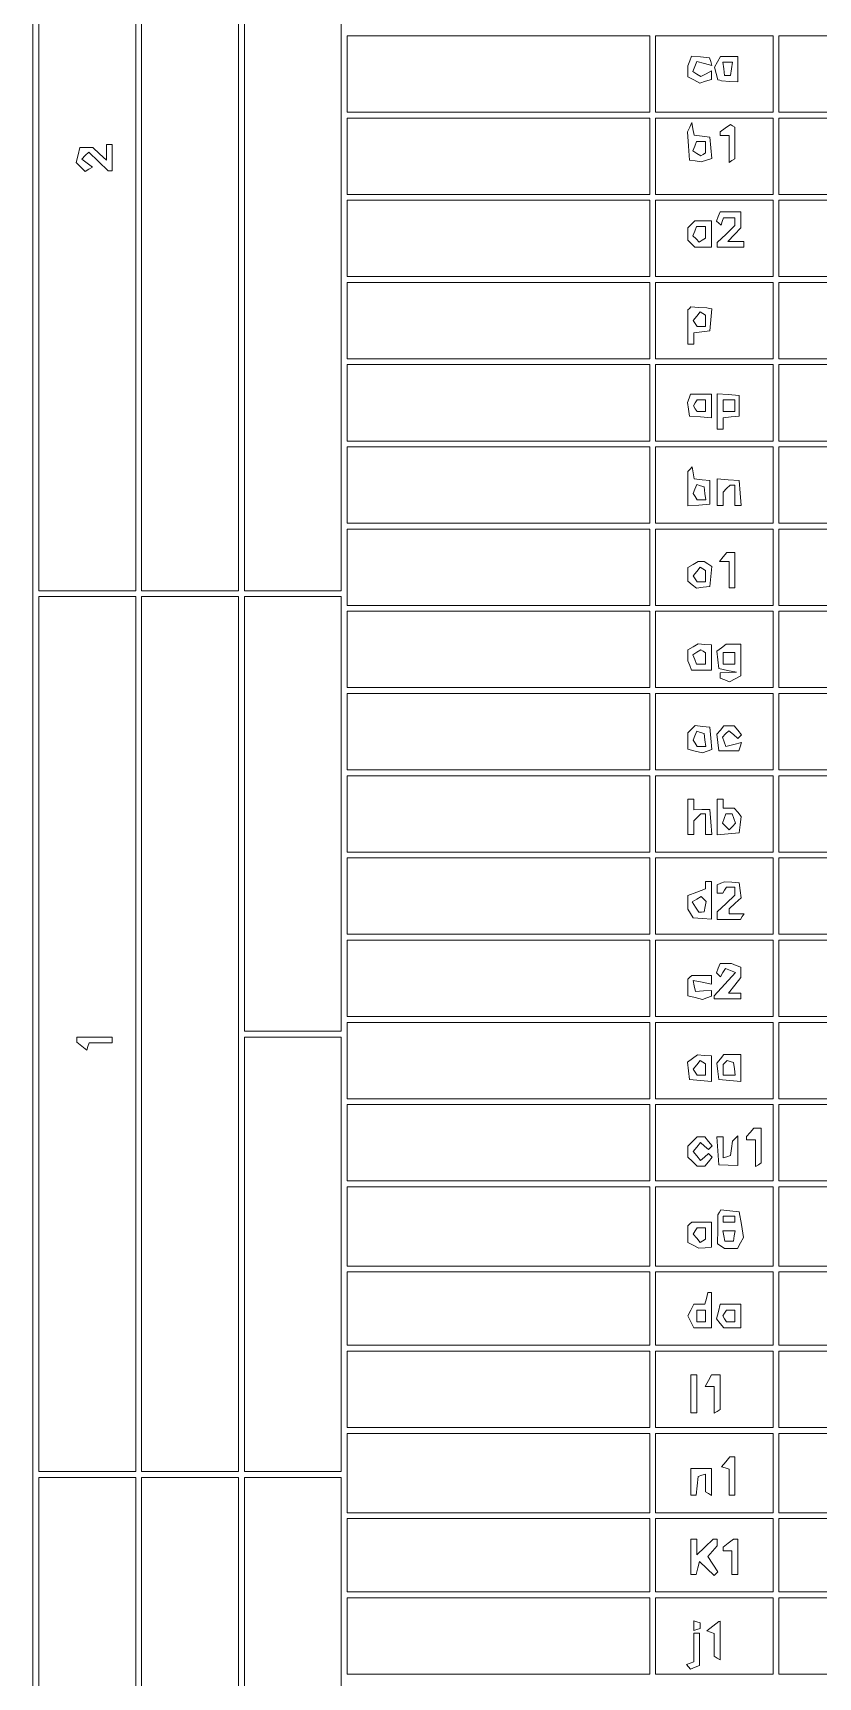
# Paper-space layout 'AN-05-DGE-020' of a CAD drawing. Header units: metres, sheet in millimetres. Extents: x 12 to 193, y 4 to 291.
# Drawn here: x 29.5 to 63.1, y 71.8 to 142.2 of the extents above; entities that cross this region are included whole.
import ezdxf

# ---------------------------------------------------------------- set-up
doc = ezdxf.new("R2010")
doc.units = ezdxf.units.M
doc.layers.add('DGE_CONTORNOS', color=7, linetype='Continuous', lineweight=0)
doc.layers.add('DGE_DATOS', color=7, linetype='Continuous', lineweight=0)

# ---------------------------------------------------------------- blocks, each defined once
blk = doc.blocks.new('LP_REF_DGE_MT_020')
at = {"layer": 'DGE_CONTORNOS'}
for points in [[(29.454, 147.095), (29.454, 24.935), (111.022, 24.935), (192.59, 24.935), (192.59, 147.095), (192.59, 269.255), (111.022, 269.255), (29.454, 269.255)], [(33.852, 137.041), (33.852, 118.314), (31.779, 118.314), (29.705, 118.314), (29.705, 137.041), (29.705, 155.767), (31.779, 155.767), (33.852, 155.767)], [(38.251, 137.041), (38.251, 118.314), (36.178, 118.314), (34.104, 118.314), (34.104, 137.041), (34.104, 155.767), (36.178, 155.767), (38.251, 155.767)], [(42.65, 137.041), (42.65, 118.314), (40.577, 118.314), (38.503, 118.314), (38.503, 137.041), (38.503, 155.767), (40.577, 155.767), (42.65, 155.767)], [(55.847, 140.434), (55.847, 138.8), (49.374, 138.8), (42.902, 138.8), (42.902, 140.434), (42.902, 142.068), (49.374, 142.068), (55.847, 142.068)], [(61.126, 140.434), (61.126, 138.8), (58.612, 138.8), (56.098, 138.8), (56.098, 140.434), (56.098, 142.068), (58.612, 142.068), (61.126, 142.068)], [(180.022, 140.434), (180.022, 138.8), (120.699, 138.8), (61.377, 138.8), (61.377, 140.434), (61.377, 142.068), (120.699, 142.068), (180.022, 142.068)], [(57.56, 140.996), (57.481, 140.79), (57.481, 140.554), (57.481, 140.317), (57.737, 140.18), (57.993, 140.043), (58.24, 140.121), (58.486, 140.2), (58.486, 140.384), (58.486, 140.569), (58.26, 140.447), (58.033, 140.326), (57.864, 140.43), (57.696, 140.534), (57.778, 140.749), (57.86, 140.963), (58.186, 140.882), (58.511, 140.8), (58.458, 140.963), (58.404, 141.125), (58.021, 141.163), (57.639, 141.202)], [(58.749, 140.957), (58.625, 140.726), (58.696, 140.454), (58.767, 140.183), (58.847, 140.163), (58.926, 140.143), (59.272, 140.119), (59.617, 140.094), (59.617, 140.641), (59.617, 141.188), (59.245, 141.188), (58.872, 141.188)], [(59.343, 140.654), (59.303, 140.371), (59.178, 140.371), (59.052, 140.371), (59.012, 140.654), (58.972, 140.937), (59.178, 140.937), (59.384, 140.937)], [(55.847, 136.915), (55.847, 135.281), (49.374, 135.281), (42.902, 135.281), (42.902, 136.915), (42.902, 138.549), (49.374, 138.549), (55.847, 138.549)], [(61.126, 136.915), (61.126, 135.281), (58.612, 135.281), (56.098, 135.281), (56.098, 136.915), (56.098, 138.549), (58.612, 138.549), (61.126, 138.549)], [(57.558, 138.156), (57.466, 137.951), (57.505, 137.35), (57.544, 136.749), (57.795, 136.711), (58.046, 136.672), (58.273, 136.741), (58.5, 136.811), (58.462, 137.271), (58.423, 137.732), (58.086, 137.771), (57.748, 137.81), (57.699, 138.085), (57.651, 138.36)], [(59.082, 138.115), (58.863, 137.956), (58.863, 137.875), (58.863, 137.795), (59.052, 137.795), (59.24, 137.795), (59.24, 137.222), (59.24, 136.649), (59.366, 136.726), (59.492, 136.804), (59.492, 137.481), (59.492, 138.157), (59.396, 138.216), (59.3, 138.275)], [(180.022, 136.915), (180.022, 135.281), (120.699, 135.281), (61.377, 135.281), (61.377, 136.915), (61.377, 138.549), (120.699, 138.549), (180.022, 138.549)], [(32.596, 137.082), (32.596, 136.745), (32.305, 137.019), (32.014, 137.292), (31.742, 137.292), (31.469, 137.292), (31.388, 136.967), (31.306, 136.642), (31.499, 136.45), (31.692, 136.257), (31.849, 136.354), (32.005, 136.451), (31.773, 136.62), (31.541, 136.79), (31.691, 136.94), (31.841, 137.09), (32.256, 136.689), (32.67, 136.287), (32.759, 136.287), (32.847, 136.287), (32.847, 136.852), (32.847, 137.418), (32.721, 137.418), (32.596, 137.418)], [(58.235, 137.299), (58.235, 137.056), (58.135, 136.994), (58.034, 136.932), (57.865, 137.036), (57.696, 137.141), (57.773, 137.342), (57.85, 137.543), (58.042, 137.543), (58.235, 137.543)], [(55.847, 133.396), (55.847, 131.762), (49.374, 131.762), (42.902, 131.762), (42.902, 133.396), (42.902, 135.03), (49.374, 135.03), (55.847, 135.03)], [(61.126, 133.396), (61.126, 131.762), (58.612, 131.762), (56.098, 131.762), (56.098, 133.396), (56.098, 135.03), (58.612, 135.03), (61.126, 135.03)], [(58.781, 134.333), (58.707, 134.139), (58.802, 134.05), (58.898, 133.962), (58.954, 134.119), (59.01, 134.276), (59.251, 134.276), (59.492, 134.276), (59.492, 134.111), (59.492, 133.946), (59.115, 133.584), (58.738, 133.223), (58.738, 133.121), (58.738, 133.019), (59.303, 133.019), (59.869, 133.019), (59.869, 133.145), (59.869, 133.27), (59.533, 133.27), (59.197, 133.27), (59.47, 133.561), (59.743, 133.852), (59.743, 134.19), (59.743, 134.527), (59.299, 134.527), (58.855, 134.527)], [(180.022, 133.396), (180.022, 131.762), (120.699, 131.762), (61.377, 131.762), (61.377, 133.396), (61.377, 135.03), (120.699, 135.03), (180.022, 135.03)], [(57.632, 133.999), (57.481, 133.848), (57.481, 133.584), (57.481, 133.321), (57.632, 133.17), (57.782, 133.019), (58.134, 133.019), (58.486, 133.019), (58.486, 133.584), (58.486, 134.15), (58.134, 134.15), (57.782, 134.15)], [(58.235, 133.655), (58.235, 133.411), (58.098, 133.326), (57.962, 133.242), (57.83, 133.373), (57.699, 133.505), (57.774, 133.702), (57.85, 133.899), (58.042, 133.899), (58.235, 133.899)], [(55.847, 129.877), (55.847, 128.243), (49.374, 128.243), (42.902, 128.243), (42.902, 129.877), (42.902, 131.511), (49.374, 131.511), (55.847, 131.511)], [(61.126, 129.877), (61.126, 128.243), (58.612, 128.243), (56.098, 128.243), (56.098, 129.877), (56.098, 131.511), (58.612, 131.511), (61.126, 131.511)], [(180.022, 129.877), (180.022, 128.243), (120.699, 128.243), (61.377, 128.243), (61.377, 129.877), (61.377, 131.511), (120.699, 131.511), (180.022, 131.511)], [(57.546, 130.403), (57.481, 130.338), (57.481, 129.605), (57.481, 128.872), (57.607, 128.872), (57.732, 128.872), (57.732, 129.115), (57.732, 129.358), (58.078, 129.397), (58.423, 129.437), (58.462, 129.908), (58.501, 130.38), (58.4, 130.399), (58.298, 130.419), (57.954, 130.443), (57.611, 130.468)], [(58.235, 129.87), (58.235, 129.626), (58.054, 129.626), (57.873, 129.626), (57.792, 129.757), (57.711, 129.888), (57.861, 130.07), (58.012, 130.251), (58.124, 130.182), (58.235, 130.113)], [(55.847, 126.358), (55.847, 124.724), (49.374, 124.724), (42.902, 124.724), (42.902, 126.358), (42.902, 127.992), (49.374, 127.992), (55.847, 127.992)], [(61.126, 126.358), (61.126, 124.724), (58.612, 124.724), (56.098, 124.724), (56.098, 126.358), (56.098, 127.992), (58.612, 127.992), (61.126, 127.992)], [(180.022, 126.358), (180.022, 124.724), (120.699, 124.724), (61.377, 124.724), (61.377, 126.358), (61.377, 127.992), (120.699, 127.992), (180.022, 127.992)], [(57.53, 126.556), (57.461, 126.376), (57.502, 126.084), (57.544, 125.792), (58.015, 125.753), (58.486, 125.714), (58.486, 126.225), (58.486, 126.735), (58.042, 126.735), (57.599, 126.735)], [(58.738, 125.989), (58.738, 125.227), (58.863, 125.227), (58.989, 125.227), (58.989, 125.47), (58.989, 125.713), (59.335, 125.753), (59.68, 125.792), (59.68, 126.232), (59.68, 126.672), (59.209, 126.711), (58.738, 126.75)], [(58.235, 126.232), (58.235, 125.981), (58.054, 125.981), (57.873, 125.981), (57.795, 126.107), (57.717, 126.232), (57.795, 126.358), (57.873, 126.484), (58.054, 126.484), (58.235, 126.484)], [(59.492, 126.232), (59.492, 125.981), (59.24, 125.981), (58.989, 125.981), (58.989, 126.232), (58.989, 126.484), (59.24, 126.484), (59.492, 126.484)], [(55.847, 122.839), (55.847, 121.205), (49.374, 121.205), (42.902, 121.205), (42.902, 122.839), (42.902, 124.473), (49.374, 124.473), (55.847, 124.473)], [(61.126, 122.839), (61.126, 121.205), (58.612, 121.205), (56.098, 121.205), (56.098, 122.839), (56.098, 124.473), (58.612, 124.473), (61.126, 124.473)], [(180.022, 122.839), (180.022, 121.205), (120.699, 121.205), (61.377, 121.205), (61.377, 122.839), (61.377, 124.473), (120.699, 124.473), (180.022, 124.473)], [(57.575, 123.521), (57.481, 123.425), (57.481, 122.685), (57.481, 121.944), (57.952, 121.983), (58.423, 122.022), (58.423, 122.525), (58.423, 123.027), (58.086, 123.066), (57.748, 123.105), (57.709, 123.361), (57.669, 123.617)], [(58.212, 122.483), (58.252, 122.211), (58.063, 122.211), (57.873, 122.211), (57.791, 122.342), (57.71, 122.474), (57.784, 122.667), (57.858, 122.86), (58.015, 122.808), (58.172, 122.756)], [(58.738, 122.532), (58.738, 121.959), (58.863, 121.959), (58.989, 121.959), (58.989, 122.248), (58.989, 122.537), (59.14, 122.688), (59.291, 122.839), (59.391, 122.839), (59.492, 122.839), (59.492, 122.399), (59.492, 121.959), (59.625, 121.959), (59.758, 121.959), (59.719, 122.493), (59.68, 123.027), (59.209, 123.066), (58.738, 123.105)], [(55.847, 119.32), (55.847, 117.686), (49.374, 117.686), (42.902, 117.686), (42.902, 119.32), (42.902, 120.954), (49.374, 120.954), (55.847, 120.954)], [(61.126, 119.32), (61.126, 117.686), (58.612, 117.686), (56.098, 117.686), (56.098, 119.32), (56.098, 120.954), (58.612, 120.954), (61.126, 120.954)], [(180.022, 119.32), (180.022, 117.686), (120.699, 117.686), (61.377, 117.686), (61.377, 119.32), (61.377, 120.954), (120.699, 120.954), (180.022, 120.954)], [(58.989, 119.76), (58.833, 119.571), (59.037, 119.571), (59.24, 119.571), (59.24, 119.006), (59.24, 118.44), (59.366, 118.44), (59.492, 118.44), (59.492, 119.194), (59.492, 119.948), (59.319, 119.948), (59.146, 119.948)], [(57.701, 119.436), (57.481, 119.307), (57.481, 119.015), (57.481, 118.722), (57.662, 118.572), (57.844, 118.421), (58.134, 118.462), (58.423, 118.503), (58.464, 118.93), (58.505, 119.356), (58.339, 119.462), (58.172, 119.567), (58.046, 119.566), (57.921, 119.564)], [(58.235, 118.935), (58.235, 118.692), (58.054, 118.692), (57.873, 118.692), (57.792, 118.823), (57.711, 118.954), (57.861, 119.136), (58.012, 119.317), (58.124, 119.248), (58.235, 119.179)], [(33.852, 99.337), (33.852, 80.611), (31.779, 80.611), (29.705, 80.611), (29.705, 99.337), (29.705, 118.063), (31.779, 118.063), (33.852, 118.063)], [(38.251, 99.337), (38.251, 80.611), (36.178, 80.611), (34.104, 80.611), (34.104, 99.337), (34.104, 118.063), (36.178, 118.063), (38.251, 118.063)], [(42.65, 108.763), (42.65, 99.463), (40.577, 99.463), (38.503, 99.463), (38.503, 108.763), (38.503, 118.063), (40.577, 118.063), (42.65, 118.063)], [(55.847, 115.801), (55.847, 114.167), (49.374, 114.167), (42.902, 114.167), (42.902, 115.801), (42.902, 117.435), (49.374, 117.435), (55.847, 117.435)], [(61.126, 115.801), (61.126, 114.167), (58.612, 114.167), (56.098, 114.167), (56.098, 115.801), (56.098, 117.435), (58.612, 117.435), (61.126, 117.435)], [(180.022, 115.801), (180.022, 114.167), (120.699, 114.167), (61.377, 114.167), (61.377, 115.801), (61.377, 117.435), (120.699, 117.435), (180.022, 117.435)], [(57.701, 115.914), (57.481, 115.788), (57.481, 115.554), (57.481, 115.319), (57.557, 115.12), (57.633, 114.921), (58.06, 114.921), (58.486, 114.921), (58.486, 115.459), (58.486, 115.997), (58.204, 116.019), (57.921, 116.04)], [(58.235, 115.416), (58.235, 115.173), (58.042, 115.173), (57.85, 115.173), (57.773, 115.374), (57.696, 115.575), (57.865, 115.68), (58.034, 115.784), (58.135, 115.722), (58.235, 115.66)], [(58.918, 115.873), (58.716, 115.726), (58.758, 115.355), (58.801, 114.985), (59.178, 114.905), (59.555, 114.825), (59.209, 114.81), (58.863, 114.795), (58.863, 114.683), (58.863, 114.571), (59.061, 114.495), (59.259, 114.419), (59.501, 114.549), (59.743, 114.679), (59.743, 115.35), (59.743, 116.021), (59.431, 116.021), (59.12, 116.021)], [(59.492, 115.424), (59.492, 115.173), (59.24, 115.173), (58.989, 115.173), (58.989, 115.424), (58.989, 115.675), (59.24, 115.675), (59.492, 115.675)], [(55.847, 112.282), (55.847, 110.648), (49.374, 110.648), (42.902, 110.648), (42.902, 112.282), (42.902, 113.916), (49.374, 113.916), (55.847, 113.916)], [(61.126, 112.282), (61.126, 110.648), (58.612, 110.648), (56.098, 110.648), (56.098, 112.282), (56.098, 113.916), (58.612, 113.916), (61.126, 113.916)], [(180.022, 112.282), (180.022, 110.648), (120.699, 110.648), (61.377, 110.648), (61.377, 112.282), (61.377, 113.916), (120.699, 113.916), (180.022, 113.916)], [(57.637, 112.388), (57.481, 112.232), (57.481, 111.882), (57.481, 111.533), (57.795, 111.454), (58.109, 111.375), (58.305, 111.45), (58.502, 111.526), (58.463, 111.998), (58.423, 112.47), (58.108, 112.507), (57.793, 112.544)], [(58.212, 111.926), (58.252, 111.654), (58.063, 111.654), (57.873, 111.654), (57.791, 111.785), (57.71, 111.917), (57.784, 112.11), (57.858, 112.303), (58.015, 112.251), (58.172, 112.199)], [(58.87, 112.352), (58.72, 112.171), (58.76, 111.818), (58.801, 111.465), (59.23, 111.465), (59.659, 111.465), (59.718, 111.64), (59.776, 111.815), (59.443, 111.731), (59.109, 111.647), (59.032, 111.847), (58.956, 112.047), (59.093, 112.184), (59.23, 112.322), (59.427, 112.158), (59.624, 111.995), (59.701, 112.072), (59.779, 112.15), (59.62, 112.342), (59.461, 112.533), (59.24, 112.533), (59.02, 112.533)], [(55.847, 108.763), (55.847, 107.129), (49.374, 107.129), (42.902, 107.129), (42.902, 108.763), (42.902, 110.397), (49.374, 110.397), (55.847, 110.397)], [(61.126, 108.763), (61.126, 107.129), (58.612, 107.129), (56.098, 107.129), (56.098, 108.763), (56.098, 110.397), (58.612, 110.397), (61.126, 110.397)], [(180.022, 108.763), (180.022, 107.129), (120.699, 107.129), (61.377, 107.129), (61.377, 108.763), (61.377, 110.397), (120.699, 110.397), (180.022, 110.397)], [(57.481, 108.637), (57.481, 107.883), (57.607, 107.883), (57.732, 107.883), (57.732, 108.172), (57.732, 108.461), (57.883, 108.612), (58.034, 108.763), (58.134, 108.763), (58.235, 108.763), (58.235, 108.323), (58.235, 107.883), (58.368, 107.883), (58.501, 107.883), (58.462, 108.417), (58.423, 108.951), (58.078, 108.946), (57.732, 108.941), (57.732, 109.166), (57.732, 109.391), (57.607, 109.391), (57.481, 109.391)], [(58.738, 108.63), (58.738, 107.868), (59.209, 107.907), (59.68, 107.946), (59.721, 108.299), (59.761, 108.652), (59.611, 108.833), (59.461, 109.014), (59.225, 109.014), (58.989, 109.014), (58.989, 109.203), (58.989, 109.391), (58.863, 109.391), (58.738, 109.391)], [(59.45, 108.566), (59.525, 108.369), (59.383, 108.227), (59.24, 108.084), (59.098, 108.227), (58.956, 108.369), (59.031, 108.566), (59.107, 108.763), (59.24, 108.763), (59.374, 108.763)], [(55.847, 105.244), (55.847, 103.61), (49.374, 103.61), (42.902, 103.61), (42.902, 105.244), (42.902, 106.878), (49.374, 106.878), (55.847, 106.878)], [(61.126, 105.244), (61.126, 103.61), (58.612, 103.61), (56.098, 103.61), (56.098, 105.244), (56.098, 106.878), (58.612, 106.878), (61.126, 106.878)], [(180.022, 105.244), (180.022, 103.61), (120.699, 103.61), (61.377, 103.61), (61.377, 105.244), (61.377, 106.878), (120.699, 106.878), (180.022, 106.878)], [(58.235, 105.711), (58.235, 105.55), (57.858, 105.408), (57.481, 105.266), (57.483, 104.972), (57.485, 104.678), (57.599, 104.498), (57.713, 104.317), (58.1, 104.29), (58.486, 104.263), (58.486, 105.068), (58.486, 105.872), (58.361, 105.872), (58.235, 105.872)], [(58.895, 105.792), (58.738, 105.726), (58.738, 105.548), (58.738, 105.37), (58.856, 105.37), (58.974, 105.37), (59.052, 105.495), (59.13, 105.621), (59.311, 105.621), (59.492, 105.621), (59.492, 105.456), (59.492, 105.291), (59.115, 104.93), (58.738, 104.568), (58.738, 104.403), (58.738, 104.238), (59.233, 104.238), (59.728, 104.238), (59.806, 104.364), (59.884, 104.49), (59.562, 104.49), (59.24, 104.49), (59.24, 104.596), (59.24, 104.702), (59.498, 104.935), (59.755, 105.168), (59.718, 105.489), (59.68, 105.809), (59.366, 105.834), (59.052, 105.858)], [(58.215, 104.795), (58.172, 104.571), (58.06, 104.562), (57.948, 104.553), (57.809, 104.776), (57.669, 105), (57.857, 105.117), (58.044, 105.233), (58.151, 105.126), (58.259, 105.019)], [(55.847, 101.725), (55.847, 100.091), (49.374, 100.091), (42.902, 100.091), (42.902, 101.725), (42.902, 103.359), (49.374, 103.359), (55.847, 103.359)], [(61.126, 101.725), (61.126, 100.091), (58.612, 100.091), (56.098, 100.091), (56.098, 101.725), (56.098, 103.359), (58.612, 103.359), (61.126, 103.359)], [(180.022, 101.725), (180.022, 100.091), (120.699, 100.091), (61.377, 100.091), (61.377, 101.725), (61.377, 103.359), (120.699, 103.359), (180.022, 103.359)], [(58.781, 102.159), (58.707, 101.965), (58.792, 101.88), (58.877, 101.795), (58.983, 101.967), (59.089, 102.139), (59.304, 102.056), (59.519, 101.974), (59.065, 101.472), (58.612, 100.97), (58.612, 100.908), (58.612, 100.845), (59.178, 100.845), (59.743, 100.845), (59.743, 100.971), (59.743, 101.096), (59.483, 101.096), (59.222, 101.096), (59.483, 101.428), (59.743, 101.759), (59.743, 101.98), (59.743, 102.201), (59.544, 102.277), (59.346, 102.353), (59.101, 102.353), (58.855, 102.353)], [(57.565, 101.767), (57.481, 101.683), (57.481, 101.329), (57.481, 100.976), (57.795, 100.897), (58.109, 100.818), (58.298, 100.89), (58.486, 100.963), (58.486, 101.085), (58.486, 101.207), (58.146, 101.183), (57.805, 101.159), (57.756, 101.397), (57.707, 101.636), (58.097, 101.558), (58.486, 101.48), (58.486, 101.665), (58.486, 101.851), (58.067, 101.851), (57.648, 101.851)], [(55.847, 98.206), (55.847, 96.572), (49.374, 96.572), (42.902, 96.572), (42.902, 98.206), (42.902, 99.84), (49.374, 99.84), (55.847, 99.84)], [(61.126, 98.206), (61.126, 96.572), (58.612, 96.572), (56.098, 96.572), (56.098, 98.206), (56.098, 99.84), (58.612, 99.84), (61.126, 99.84)], [(180.022, 98.206), (180.022, 96.572), (120.699, 96.572), (61.377, 96.572), (61.377, 98.206), (61.377, 99.84), (120.699, 99.84), (180.022, 99.84)], [(31.339, 99.101), (31.339, 98.991), (31.548, 98.818), (31.757, 98.646), (31.81, 98.803), (31.862, 98.96), (32.355, 98.96), (32.847, 98.96), (32.847, 99.086), (32.847, 99.211), (32.093, 99.211), (31.339, 99.211)], [(42.65, 89.911), (42.65, 80.611), (40.577, 80.611), (38.503, 80.611), (38.503, 89.911), (38.503, 99.211), (40.577, 99.211), (42.65, 99.211)], [(57.678, 98.291), (57.459, 98.131), (57.501, 97.76), (57.544, 97.389), (58.015, 97.35), (58.486, 97.311), (58.486, 97.857), (58.486, 98.402), (58.192, 98.427), (57.898, 98.451)], [(58.235, 97.821), (58.235, 97.577), (58.054, 97.577), (57.873, 97.577), (57.792, 97.709), (57.711, 97.84), (57.861, 98.021), (58.012, 98.203), (58.124, 98.134), (58.235, 98.065)], [(58.87, 98.276), (58.72, 98.095), (58.76, 97.742), (58.801, 97.389), (59.272, 97.35), (59.743, 97.311), (59.743, 97.884), (59.743, 98.457), (59.381, 98.457), (59.02, 98.457)], [(59.469, 97.85), (59.509, 97.577), (59.249, 97.577), (58.989, 97.577), (58.989, 97.808), (58.989, 98.038), (59.075, 98.125), (59.162, 98.211), (59.295, 98.167), (59.429, 98.123)], [(55.847, 94.687), (55.847, 93.053), (49.374, 93.053), (42.902, 93.053), (42.902, 94.687), (42.902, 96.321), (49.374, 96.321), (55.847, 96.321)], [(61.126, 94.687), (61.126, 93.053), (58.612, 93.053), (56.098, 93.053), (56.098, 94.687), (56.098, 96.321), (58.612, 96.321), (61.126, 96.321)], [(180.022, 94.687), (180.022, 93.053), (120.699, 93.053), (61.377, 93.053), (61.377, 94.687), (61.377, 96.321), (120.699, 96.321), (180.022, 96.321)], [(60.152, 95.127), (59.995, 94.949), (59.995, 94.881), (59.995, 94.813), (60.183, 94.813), (60.372, 94.813), (60.372, 94.24), (60.372, 93.667), (60.497, 93.744), (60.623, 93.822), (60.623, 94.569), (60.623, 95.315), (60.466, 95.31), (60.309, 95.306)], [(57.678, 94.741), (57.481, 94.543), (57.481, 94.31), (57.481, 94.076), (57.678, 93.879), (57.876, 93.681), (58.04, 93.681), (58.204, 93.681), (58.363, 93.873), (58.522, 94.065), (58.444, 94.142), (58.367, 94.22), (58.192, 94.075), (58.017, 93.93), (57.859, 94.12), (57.701, 94.31), (57.859, 94.5), (58.017, 94.69), (58.192, 94.545), (58.367, 94.4), (58.444, 94.477), (58.522, 94.555), (58.363, 94.747), (58.204, 94.938), (58.04, 94.938), (57.876, 94.938)], [(58.762, 94.341), (58.801, 93.744), (59.209, 93.732), (59.617, 93.719), (59.617, 94.354), (59.617, 94.988), (59.502, 94.869), (59.387, 94.75), (59.345, 94.445), (59.303, 94.141), (59.146, 94.089), (58.989, 94.037), (58.989, 94.488), (58.989, 94.938), (58.856, 94.938), (58.724, 94.938)], [(55.847, 91.105), (55.847, 89.408), (49.374, 89.408), (42.902, 89.408), (42.902, 91.105), (42.902, 92.802), (49.374, 92.802), (55.847, 92.802)], [(61.126, 91.105), (61.126, 89.408), (58.612, 89.408), (56.098, 89.408), (56.098, 91.105), (56.098, 92.802), (58.612, 92.802), (61.126, 92.802)], [(180.022, 91.105), (180.022, 89.408), (120.699, 89.408), (61.377, 89.408), (61.377, 91.105), (61.377, 92.802), (120.699, 92.802), (180.022, 92.802)], [(58.827, 91.709), (58.767, 91.608), (58.756, 90.984), (58.746, 90.361), (58.899, 90.263), (59.052, 90.166), (59.33, 90.164), (59.609, 90.162), (59.735, 90.398), (59.861, 90.634), (59.768, 91.184), (59.675, 91.733), (59.281, 91.772), (58.887, 91.81)], [(59.492, 91.419), (59.492, 91.293), (59.24, 91.293), (58.989, 91.293), (58.989, 91.419), (58.989, 91.545), (59.24, 91.545), (59.492, 91.545)], [(57.565, 91.21), (57.481, 91.126), (57.481, 90.774), (57.481, 90.423), (57.712, 90.299), (57.944, 90.175), (58.215, 90.195), (58.486, 90.216), (58.486, 90.755), (58.486, 91.293), (58.067, 91.293), (57.648, 91.293)], [(58.235, 90.798), (58.235, 90.554), (58.124, 90.485), (58.012, 90.417), (57.861, 90.598), (57.711, 90.78), (57.792, 90.911), (57.873, 91.042), (58.054, 91.042), (58.235, 91.042)], [(59.468, 90.697), (59.426, 90.477), (59.24, 90.477), (59.055, 90.477), (59.013, 90.697), (58.971, 90.916), (59.24, 90.916), (59.51, 90.916)], [(55.847, 87.586), (55.847, 86.015), (49.374, 86.015), (42.902, 86.015), (42.902, 87.586), (42.902, 89.157), (49.374, 89.157), (55.847, 89.157)], [(61.126, 87.586), (61.126, 86.015), (58.612, 86.015), (56.098, 86.015), (56.098, 87.586), (56.098, 89.157), (58.612, 89.157), (61.126, 89.157)], [(180.022, 87.586), (180.022, 86.015), (120.699, 86.015), (61.377, 86.015), (61.377, 87.586), (61.377, 89.157), (120.699, 89.157), (180.022, 89.157)], [(58.271, 88.026), (58.206, 87.774), (57.973, 87.774), (57.741, 87.774), (57.607, 87.523), (57.472, 87.272), (57.607, 87.02), (57.741, 86.769), (58.114, 86.769), (58.486, 86.769), (58.486, 87.523), (58.486, 88.277), (58.412, 88.277), (58.337, 88.277)], [(58.235, 87.272), (58.235, 87.02), (58.046, 87.02), (57.858, 87.02), (57.858, 87.272), (57.858, 87.523), (58.046, 87.523), (58.235, 87.523)], [(58.789, 87.459), (58.71, 87.143), (58.865, 86.956), (59.02, 86.769), (59.381, 86.769), (59.743, 86.769), (59.743, 87.272), (59.743, 87.774), (59.306, 87.774), (58.868, 87.774)], [(59.492, 87.272), (59.492, 87.02), (59.311, 87.02), (59.13, 87.02), (59.052, 87.146), (58.974, 87.272), (59.052, 87.397), (59.13, 87.523), (59.311, 87.523), (59.492, 87.523)], [(55.847, 84.13), (55.847, 82.496), (49.374, 82.496), (42.902, 82.496), (42.902, 84.13), (42.902, 85.764), (49.374, 85.764), (55.847, 85.764)], [(61.126, 84.13), (61.126, 82.496), (58.612, 82.496), (56.098, 82.496), (56.098, 84.13), (56.098, 85.764), (58.612, 85.764), (61.126, 85.764)], [(180.022, 84.13), (180.022, 82.496), (120.699, 82.496), (61.377, 82.496), (61.377, 84.13), (61.377, 85.764), (120.699, 85.764), (180.022, 85.764)], [(57.607, 83.941), (57.607, 83.124), (57.732, 83.124), (57.858, 83.124), (57.858, 83.941), (57.858, 84.758), (57.732, 84.758), (57.607, 84.758)], [(58.361, 84.507), (58.226, 84.255), (58.419, 84.255), (58.612, 84.255), (58.612, 83.682), (58.612, 83.11), (58.738, 83.187), (58.863, 83.265), (58.863, 84.012), (58.863, 84.758), (58.679, 84.758), (58.495, 84.758)], [(55.847, 80.548), (55.847, 78.851), (49.374, 78.851), (42.902, 78.851), (42.902, 80.548), (42.902, 82.245), (49.374, 82.245), (55.847, 82.245)], [(61.126, 80.548), (61.126, 78.851), (58.612, 78.851), (56.098, 78.851), (56.098, 80.548), (56.098, 82.245), (58.612, 82.245), (61.126, 82.245)], [(180.022, 80.548), (180.022, 78.851), (120.699, 78.851), (61.377, 78.851), (61.377, 80.548), (61.377, 82.245), (120.699, 82.245), (180.022, 82.245)], [(59.099, 81.03), (58.926, 80.821), (59.083, 80.768), (59.24, 80.716), (59.24, 80.16), (59.24, 79.605), (59.366, 79.605), (59.492, 79.605), (59.492, 80.422), (59.492, 81.239), (59.381, 81.239), (59.271, 81.239)], [(33.852, 61.57), (33.852, 42.781), (31.779, 42.781), (29.705, 42.781), (29.705, 61.57), (29.705, 80.359), (31.779, 80.359), (33.852, 80.359)], [(38.251, 61.57), (38.251, 42.781), (36.178, 42.781), (34.104, 42.781), (34.104, 61.57), (34.104, 80.359), (36.178, 80.359), (38.251, 80.359)], [(42.65, 70.996), (42.65, 61.633), (40.577, 61.633), (38.503, 61.633), (38.503, 70.996), (38.503, 80.359), (40.577, 80.359), (42.65, 80.359)], [(57.607, 80.171), (57.607, 79.605), (57.724, 79.605), (57.842, 79.605), (57.881, 80.004), (57.921, 80.403), (58.078, 80.454), (58.235, 80.506), (58.235, 80.126), (58.235, 79.746), (58.361, 79.668), (58.486, 79.591), (58.486, 80.163), (58.486, 80.736), (58.046, 80.736), (57.607, 80.736)], [(55.847, 77.029), (55.847, 75.458), (49.374, 75.458), (42.902, 75.458), (42.902, 77.029), (42.902, 78.6), (49.374, 78.6), (55.847, 78.6)], [(61.126, 77.029), (61.126, 75.458), (58.612, 75.458), (56.098, 75.458), (56.098, 77.029), (56.098, 78.6), (58.612, 78.6), (61.126, 78.6)], [(180.022, 77.029), (180.022, 75.458), (120.699, 75.458), (61.377, 75.458), (61.377, 77.029), (61.377, 78.6), (120.699, 78.6), (180.022, 78.6)], [(57.607, 76.966), (57.607, 76.212), (57.718, 76.212), (57.829, 76.212), (57.901, 76.49), (57.974, 76.768), (58.292, 76.468), (58.611, 76.169), (58.684, 76.242), (58.758, 76.316), (58.543, 76.644), (58.328, 76.973), (58.533, 77.199), (58.738, 77.426), (58.738, 77.573), (58.738, 77.72), (58.65, 77.72), (58.563, 77.72), (58.21, 77.382), (57.858, 77.045), (57.858, 77.382), (57.858, 77.72), (57.732, 77.72), (57.607, 77.72)], [(59.209, 77.545), (58.989, 77.378), (58.989, 77.298), (58.989, 77.217), (59.178, 77.217), (59.366, 77.217), (59.366, 76.715), (59.366, 76.212), (59.492, 76.212), (59.617, 76.212), (59.617, 76.966), (59.617, 77.72), (59.523, 77.716), (59.429, 77.712)], [(55.847, 73.573), (55.847, 71.939), (49.374, 71.939), (42.902, 71.939), (42.902, 73.573), (42.902, 75.207), (49.374, 75.207), (55.847, 75.207)], [(61.126, 73.573), (61.126, 71.939), (58.612, 71.939), (56.098, 71.939), (56.098, 73.573), (56.098, 75.207), (58.612, 75.207), (61.126, 75.207)], [(180.022, 73.573), (180.022, 71.939), (120.699, 71.939), (61.377, 71.939), (61.377, 73.573), (61.377, 75.207), (120.699, 75.207), (180.022, 75.207)], [(57.732, 74.013), (57.732, 73.803), (57.867, 73.848), (58.002, 73.893), (58.002, 74.013), (58.002, 74.132), (57.867, 74.177), (57.732, 74.222)], [(58.549, 73.994), (58.298, 73.795), (58.455, 73.736), (58.612, 73.677), (58.612, 73.193), (58.612, 72.708), (58.738, 72.63), (58.863, 72.552), (58.863, 73.377), (58.863, 74.201), (58.832, 74.197), (58.801, 74.193)], [(57.732, 73.081), (57.732, 72.463), (57.575, 72.406), (57.418, 72.35), (57.507, 72.255), (57.596, 72.159), (57.79, 72.234), (57.984, 72.308), (57.984, 73.003), (57.984, 73.698), (57.858, 73.698), (57.732, 73.698)]]:
    blk.add_lwpolyline(points, close=True, dxfattribs=at)

psp = doc.layouts.new('AN-05-DGE-020')

# ---------------------------------------------------------------- block references
at = {"layer": 'DGE_DATOS'}
psp.add_blockref('LP_REF_DGE_MT_020', (0, 0), dxfattribs=at)

doc.saveas('drawing.dxf')
